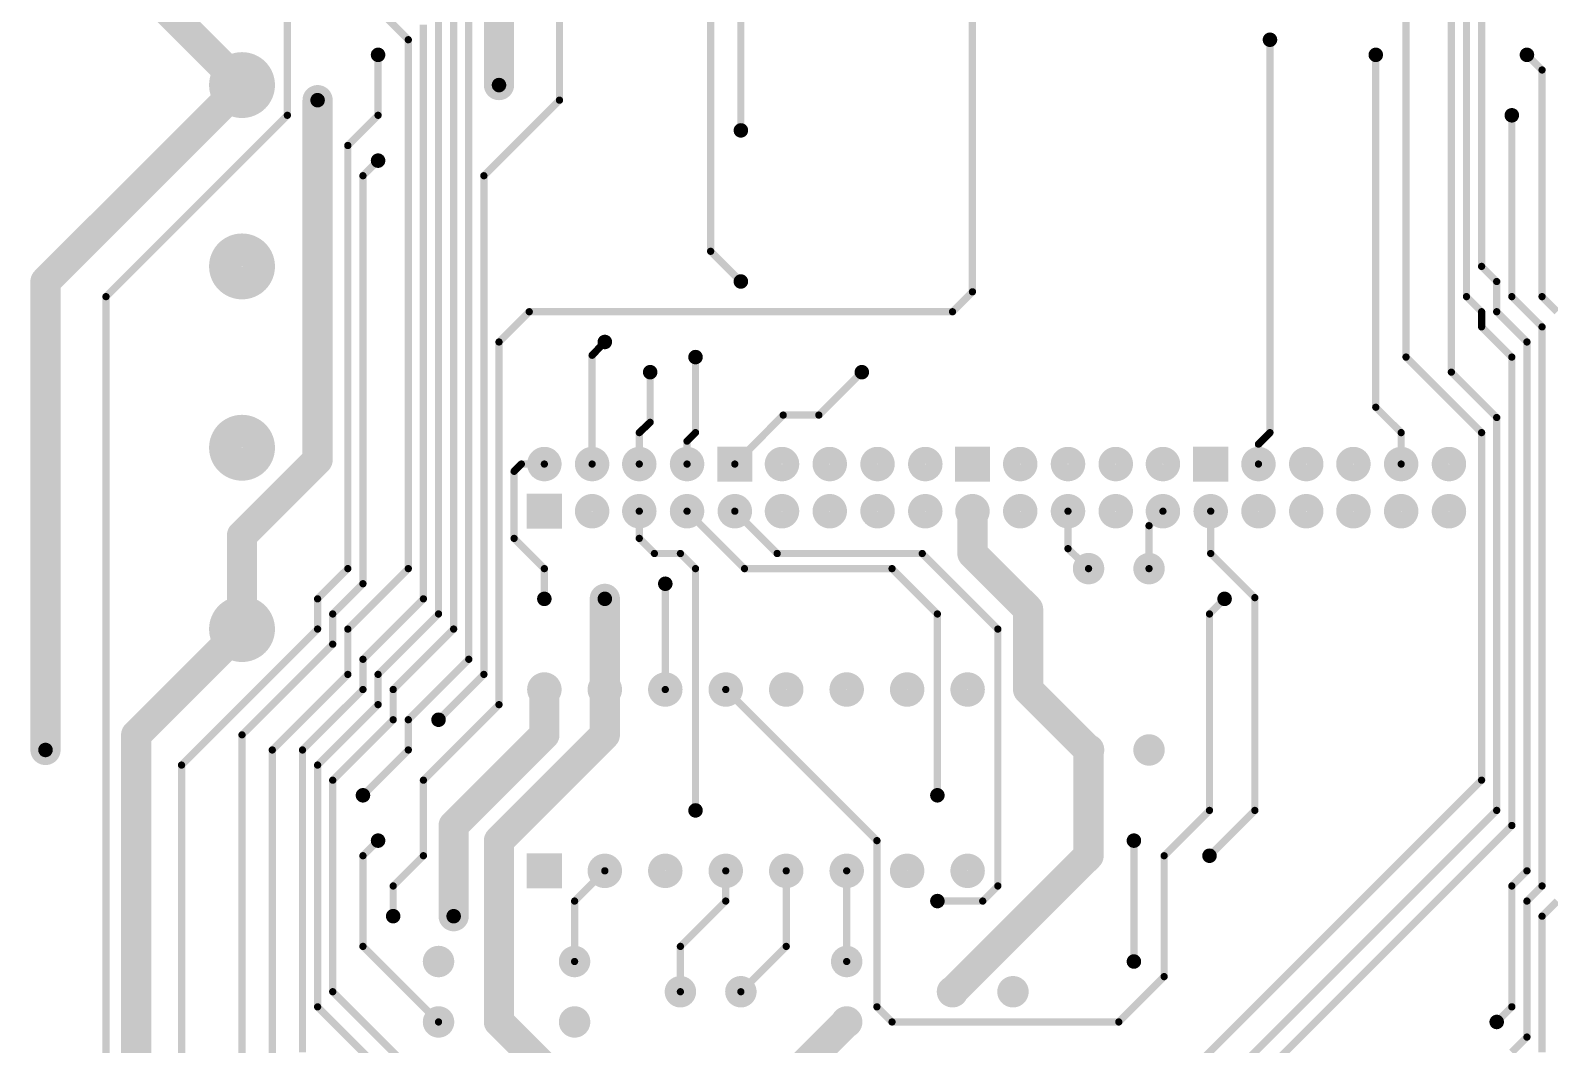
# Model space of a CAD drawing. Extents: x 0.24 to 7.39, y 0.21 to 4.62.
# Drawn here: x 0.296 to 2.808, y 1.183 to 2.861 of the extents above; entities that cross this region are included whole.
import ezdxf

# ---------------------------------------------------------------- set-up
doc = ezdxf.new("R2010")
doc.units = 0

msp = doc.modelspace()

# ---------------------------------------------------------------- linework, layer by layer
at = {"layer": 'BOT'}
for points, const_width in [([(1.471, 2.696), (1.471, 3.346)], 0.012), ([(2.671, 3.296), (2.671, 2.421)], 0.012), ([(2.696, 3.271), (2.696, 2.471)], 0.012), ([(1.021, 1.821), (1.021, 3.246)], 0.012), ([(1.071, 3.196), (1.071, 2.771)], 0.05), ([(1.171, 2.746), (1.171, 3.158)], 0.012), ([(0.321, 3.096), (0.646, 2.771)], 0.05), ([(0.721, 2.721), (0.721, 3.121)], 0.012), ([(1.854, 2.429), (1.854, 3.046)], 0.012), ([(0.921, 2.846), (0.771, 2.996)], 0.012), ([(2.571, 2.996), (2.571, 2.321)], 0.012), ([(2.571, 2.996), (2.571, 2.321)], 0.012), ([(1.421, 2.496), (1.421, 2.971)], 0.012), ([(0.996, 2.921), (0.996, 1.871)], 0.012), ([(0.971, 2.896), (0.971, 1.896)], 0.012), ([(2.646, 2.296), (2.646, 2.896)], 0.012), ([(0.946, 2.871), (0.946, 1.921)], 0.012), ([(0.921, 1.971), (0.921, 2.846)], 0.012), ([(2.346, 2.196), (2.346, 2.846)], 0.012), ([(0.871, 2.821), (0.871, 2.721)], 0.012), ([(2.521, 2.238), (2.521, 2.821)], 0.012), ([(2.796, 2.796), (2.771, 2.821)], 0.012), ([(0.321, 2.446), (0.646, 2.771)], 0.05), ([(2.796, 2.421), (2.796, 2.796)], 0.012), ([(0.771, 2.746), (0.771, 2.151)], 0.05), ([(1.046, 2.621), (1.171, 2.746)], 0.012), ([(0.421, 2.421), (0.721, 2.721)], 0.012), ([(0.871, 2.721), (0.821, 2.671)], 0.012), ([(2.746, 2.421), (2.746, 2.721)], 0.012), ([(0.821, 2.671), (0.821, 1.971)], 0.012), ([(0.846, 2.621), (0.871, 2.646)], 0.012), ([(0.846, 1.946), (0.846, 2.621)], 0.012), ([(1.046, 1.796), (1.046, 2.621)], 0.012), ([(1.471, 2.446), (1.421, 2.496)], 0.012), ([(0.321, 1.671), (0.321, 2.446)], 0.05), ([(2.696, 2.471), (2.721, 2.446)], 0.012), ([(2.721, 2.446), (2.721, 2.396)], 0.012), ([(0.421, 0.646), (0.421, 2.421)], 0.012), ([(1.821, 2.396), (1.854, 2.429)], 0.012), ([(2.671, 2.421), (2.696, 2.396)], 0.012), ([(2.796, 2.371), (2.746, 2.421)], 0.012), ([(2.821, 2.396), (2.796, 2.421)], 0.012), ([(1.071, 2.346), (1.121, 2.396)], 0.012), ([(1.121, 2.396), (1.821, 2.396)], 0.012), ([(2.696, 2.396), (2.696, 2.371)], 0.012), ([(2.721, 2.396), (2.771, 2.346)], 0.012), ([(2.696, 2.371), (2.746, 2.321)], 0.012), ([(2.796, 1.446), (2.796, 2.371)], 0.012), ([(1.071, 1.746), (1.071, 2.346)], 0.012), ([(1.225, 2.324), (1.246, 2.346)], 0.012), ([(2.771, 2.346), (2.771, 1.471)], 0.012), ([(1.225, 2.144), (1.225, 2.324)], 0.012), ([(1.396, 2.196), (1.396, 2.321)], 0.012), ([(2.571, 2.321), (2.696, 2.196)], 0.012), ([(2.571, 2.321), (2.696, 2.196)], 0.012), ([(2.746, 2.321), (2.746, 1.546)], 0.012), ([(1.321, 2.296), (1.321, 2.213)], 0.012), ([(1.6, 2.225), (1.671, 2.296)], 0.012), ([(2.721, 2.221), (2.646, 2.296)], 0.012), ([(2.563, 2.196), (2.521, 2.238)], 0.012), ([(1.321, 2.213), (1.303, 2.196)], 0.012), ([(1.461, 2.144), (1.541, 2.225)], 0.012), ([(1.541, 2.225), (1.6, 2.225)], 0.012), ([(2.721, 1.571), (2.721, 2.221)], 0.012), ([(1.303, 2.196), (1.303, 2.144)], 0.012), ([(1.382, 2.182), (1.396, 2.196)], 0.012), ([(1.382, 2.144), (1.382, 2.182)], 0.012), ([(2.327, 2.177), (2.346, 2.196)], 0.012), ([(2.563, 2.144), (2.563, 2.196)], 0.012), ([(2.696, 2.196), (2.696, 1.621)], 0.012), ([(2.696, 2.196), (2.696, 1.621)], 0.012), ([(0.771, 2.151), (0.646, 2.026)], 0.05), ([(2.327, 2.144), (2.327, 2.177)], 0.012), ([(1.096, 2.132), (1.108, 2.144)], 0.012), ([(1.096, 2.021), (1.096, 2.132)], 0.012), ([(1.108, 2.144), (1.146, 2.144)], 0.012), ([(1.854, 2.066), (1.854, 1.996)], 0.05), ([(1.303, 2.021), (1.303, 2.066)], 0.012), ([(1.477, 1.971), (1.382, 2.066)], 0.012), ([(1.531, 1.996), (1.461, 2.066)], 0.012), ([(2.012, 2.004), (2.012, 2.066)], 0.012), ([(2.146, 2.042), (2.169, 2.066)], 0.012), ([(2.248, 2.066), (2.248, 1.996)], 0.012), ([(0.646, 2.026), (0.646, 1.871)], 0.05), ([(2.146, 1.971), (2.146, 2.042)], 0.012), ([(1.146, 1.971), (1.096, 2.021)], 0.012), ([(1.328, 1.996), (1.303, 2.021)], 0.012), ([(1.854, 1.996), (1.946, 1.904)], 0.05), ([(1.371, 1.996), (1.328, 1.996)], 0.012), ([(1.396, 1.971), (1.371, 1.996)], 0.012), ([(1.771, 1.996), (1.531, 1.996)], 0.012), ([(1.896, 1.871), (1.771, 1.996)], 0.012), ([(2.046, 1.971), (2.012, 2.004)], 0.012), ([(2.248, 1.996), (2.321, 1.923)], 0.012), ([(0.821, 1.971), (0.771, 1.921)], 0.012), ([(0.821, 1.871), (0.921, 1.971)], 0.012), ([(1.146, 1.921), (1.146, 1.971)], 0.012), ([(1.396, 1.571), (1.396, 1.971)], 0.012), ([(1.721, 1.971), (1.477, 1.971)], 0.012), ([(1.796, 1.896), (1.721, 1.971)], 0.012), ([(0.796, 1.896), (0.846, 1.946)], 0.012), ([(1.246, 1.771), (1.246, 1.921)], 0.05), ([(1.346, 1.946), (1.346, 1.771)], 0.012), ([(0.771, 1.921), (0.771, 1.871)], 0.012), ([(0.946, 1.921), (0.846, 1.821)], 0.012), ([(1.946, 1.904), (1.946, 1.771)], 0.05), ([(2.271, 1.921), (2.246, 1.896)], 0.012), ([(2.321, 1.923), (2.321, 1.571)], 0.012), ([(0.646, 1.871), (0.471, 1.696)], 0.05), ([(0.796, 1.846), (0.796, 1.896)], 0.012), ([(0.971, 1.896), (0.871, 1.796)], 0.012), ([(1.796, 1.596), (1.796, 1.896)], 0.012), ([(2.246, 1.896), (2.246, 1.571)], 0.012), ([(0.771, 1.871), (0.546, 1.646)], 0.012), ([(0.821, 1.796), (0.821, 1.871)], 0.012), ([(0.996, 1.871), (0.896, 1.771)], 0.012), ([(1.896, 1.446), (1.896, 1.871)], 0.012), ([(0.646, 1.696), (0.796, 1.846)], 0.012), ([(0.846, 1.821), (0.846, 1.771)], 0.012), ([(0.921, 1.721), (1.021, 1.821)], 0.012), ([(0.696, 1.671), (0.821, 1.796)], 0.012), ([(0.871, 1.796), (0.871, 1.746)], 0.012), ([(0.971, 1.721), (1.046, 1.796)], 0.012), ([(1.146, 1.696), (1.146, 1.771)], 0.05), ([(1.246, 1.771), (1.246, 1.696)], 0.05), ([(1.946, 1.771), (2.046, 1.671)], 0.05), ([(0.846, 1.771), (0.746, 1.671)], 0.012), ([(0.896, 1.771), (0.896, 1.721)], 0.012), ([(1.696, 1.521), (1.446, 1.771)], 0.012), ([(0.871, 1.746), (0.771, 1.646)], 0.012), ([(0.946, 1.621), (1.071, 1.746)], 0.012), ([(0.471, 1.696), (0.471, 0.571)], 0.05), ([(0.896, 1.721), (0.796, 1.621)], 0.012), ([(0.921, 1.671), (0.921, 1.721)], 0.012), ([(0.996, 1.546), (1.146, 1.696)], 0.05), ([(1.246, 1.696), (1.071, 1.521)], 0.05), ([(0.646, 1.071), (0.646, 1.696)], 0.012), ([(2.046, 1.496), (2.046, 1.671)], 0.05), ([(0.696, 0.346), (0.696, 1.671)], 0.012), ([(0.746, 1.671), (0.746, 1.171)], 0.012), ([(0.846, 1.596), (0.921, 1.671)], 0.012), ([(0.546, 1.646), (0.546, 1.071)], 0.012), ([(0.771, 1.646), (0.771, 1.246)], 0.012), ([(0.796, 1.621), (0.796, 1.271)], 0.012), ([(0.946, 1.496), (0.946, 1.621)], 0.012), ([(2.696, 1.621), (2.146, 1.071)], 0.012), ([(2.696, 1.621), (2.146, 1.071)], 0.012), ([(0.996, 1.396), (0.996, 1.546)], 0.05), ([(2.246, 1.571), (2.171, 1.496)], 0.012), ([(2.321, 1.571), (2.246, 1.496)], 0.012), ([(2.271, 1.121), (2.721, 1.571)], 0.012), ([(1.071, 1.521), (1.071, 1.221)], 0.05), ([(2.746, 1.546), (2.296, 1.096)], 0.012), ([(0.846, 1.496), (0.871, 1.521)], 0.012), ([(1.696, 1.246), (1.696, 1.521)], 0.012), ([(1.821, 1.271), (2.046, 1.496)], 0.05), ([(2.121, 1.321), (2.121, 1.521)], 0.012), ([(0.846, 1.346), (0.846, 1.496)], 0.012), ([(0.896, 1.446), (0.946, 1.496)], 0.012), ([(2.171, 1.496), (2.171, 1.296)], 0.012), ([(1.196, 1.421), (1.246, 1.471)], 0.012), ([(1.446, 1.471), (1.446, 1.421)], 0.012), ([(1.546, 1.346), (1.546, 1.471)], 0.012), ([(1.646, 1.321), (1.646, 1.471)], 0.012), ([(2.771, 1.471), (2.746, 1.446)], 0.012), ([(0.896, 1.396), (0.896, 1.446)], 0.012), ([(1.871, 1.421), (1.896, 1.446)], 0.012), ([(2.746, 1.446), (2.746, 1.246)], 0.012), ([(2.771, 1.421), (2.796, 1.446)], 0.012), ([(1.196, 1.321), (1.196, 1.421)], 0.012), ([(1.446, 1.421), (1.371, 1.346)], 0.012), ([(1.796, 1.421), (1.871, 1.421)], 0.012), ([(2.771, 1.196), (2.771, 1.421)], 0.012), ([(2.796, 1.396), (2.821, 1.421)], 0.012), ([(2.796, 1.171), (2.796, 1.396)], 0.012), ([(0.971, 1.221), (0.846, 1.346)], 0.012), ([(1.371, 1.346), (1.371, 1.271)], 0.012), ([(1.471, 1.271), (1.546, 1.346)], 0.012), ([(2.171, 1.296), (2.096, 1.221)], 0.012), ([(0.796, 1.271), (0.921, 1.146)], 0.012), ([(0.771, 1.246), (0.896, 1.121)], 0.012), ([(1.071, 1.221), (1.146, 1.146)], 0.05), ([(1.571, 1.146), (1.646, 1.221)], 0.05), ([(1.721, 1.221), (1.696, 1.246)], 0.012), ([(2.746, 1.246), (2.721, 1.221)], 0.012), ([(2.096, 1.221), (1.721, 1.221)], 0.012), ([(2.746, 1.171), (2.771, 1.196)], 0.012)]:
    msp.add_lwpolyline(points, dxfattribs=dict(at, const_width=const_width))
for points, const_width in [([(0.918, 2.846, 1), (0.924, 2.846, 1)], 0.006), ([(0.918, 2.846, 1), (0.924, 2.846, 1)], 0.006), ([(2.34, 2.846, 1), (2.352, 2.846, 1)], 0.012), ([(2.343, 2.846, 1), (2.349, 2.846, 1)], 0.006), ([(0.619, 2.771, 1), (0.673, 2.771, 1)], 0.055), ([(0.865, 2.821, 1), (0.877, 2.821, 1)], 0.012), ([(0.868, 2.821, 1), (0.874, 2.821, 1)], 0.006), ([(2.515, 2.821, 1), (2.527, 2.821, 1)], 0.012), ([(2.518, 2.821, 1), (2.524, 2.821, 1)], 0.006), ([(2.765, 2.821, 1), (2.777, 2.821, 1)], 0.012), ([(2.768, 2.821, 1), (2.774, 2.821, 1)], 0.006), ([(0.6335, 2.771, 1), (0.6585, 2.771, 1)], 0.025), ([(0.6335, 2.771, 1), (0.6585, 2.771, 1)], 0.025), ([(1.0585, 2.771, 1), (1.0835, 2.771, 1)], 0.025), ([(2.793, 2.796, 1), (2.799, 2.796, 1)], 0.006), ([(2.793, 2.796, 1), (2.799, 2.796, 1)], 0.006), ([(0.7585, 2.746, 1), (0.7835, 2.746, 1)], 0.025), ([(1.065, 2.771, 1), (1.077, 2.771, 1)], 0.012), ([(0.765, 2.746, 1), (0.777, 2.746, 1)], 0.012), ([(1.168, 2.746, 1), (1.174, 2.746, 1)], 0.006), ([(1.168, 2.746, 1), (1.174, 2.746, 1)], 0.006), ([(0.718, 2.721, 1), (0.724, 2.721, 1)], 0.006), ([(0.718, 2.721, 1), (0.724, 2.721, 1)], 0.006), ([(0.868, 2.721, 1), (0.874, 2.721, 1)], 0.006), ([(0.868, 2.721, 1), (0.874, 2.721, 1)], 0.006), ([(2.74, 2.721, 1), (2.752, 2.721, 1)], 0.012), ([(2.743, 2.721, 1), (2.749, 2.721, 1)], 0.006), ([(1.465, 2.696, 1), (1.477, 2.696, 1)], 0.012), ([(1.468, 2.696, 1), (1.474, 2.696, 1)], 0.006), ([(0.818, 2.671, 1), (0.824, 2.671, 1)], 0.006), ([(0.818, 2.671, 1), (0.824, 2.671, 1)], 0.006), ([(0.865, 2.646, 1), (0.877, 2.646, 1)], 0.012), ([(0.868, 2.646, 1), (0.874, 2.646, 1)], 0.006), ([(0.843, 2.621, 1), (0.849, 2.621, 1)], 0.006), ([(0.843, 2.621, 1), (0.849, 2.621, 1)], 0.006), ([(1.043, 2.621, 1), (1.049, 2.621, 1)], 0.006), ([(1.043, 2.621, 1), (1.049, 2.621, 1)], 0.006), ([(0.619, 2.471, 1), (0.673, 2.471, 1)], 0.055), ([(1.418, 2.496, 1), (1.424, 2.496, 1)], 0.006), ([(1.418, 2.496, 1), (1.424, 2.496, 1)], 0.006), ([(0.3085, 2.446, 1), (0.3335, 2.446, 1)], 0.025), ([(0.3085, 2.446, 1), (0.3335, 2.446, 1)], 0.025), ([(2.693, 2.471, 1), (2.699, 2.471, 1)], 0.006), ([(2.693, 2.471, 1), (2.699, 2.471, 1)], 0.006), ([(1.465, 2.446, 1), (1.477, 2.446, 1)], 0.012), ([(1.468, 2.446, 1), (1.474, 2.446, 1)], 0.006), ([(2.718, 2.446, 1), (2.724, 2.446, 1)], 0.006), ([(2.718, 2.446, 1), (2.724, 2.446, 1)], 0.006), ([(0.418, 2.421, 1), (0.424, 2.421, 1)], 0.006), ([(0.418, 2.421, 1), (0.424, 2.421, 1)], 0.006), ([(1.851, 2.429, 1), (1.857, 2.429, 1)], 0.006), ([(1.851, 2.429, 1), (1.857, 2.429, 1)], 0.006), ([(2.668, 2.421, 1), (2.674, 2.421, 1)], 0.006), ([(2.668, 2.421, 1), (2.674, 2.421, 1)], 0.006), ([(2.743, 2.421, 1), (2.749, 2.421, 1)], 0.006), ([(2.743, 2.421, 1), (2.749, 2.421, 1)], 0.006), ([(2.793, 2.421, 1), (2.799, 2.421, 1)], 0.006), ([(2.793, 2.421, 1), (2.799, 2.421, 1)], 0.006), ([(1.118, 2.396, 1), (1.124, 2.396, 1)], 0.006), ([(1.118, 2.396, 1), (1.124, 2.396, 1)], 0.006), ([(1.818, 2.396, 1), (1.824, 2.396, 1)], 0.006), ([(1.818, 2.396, 1), (1.824, 2.396, 1)], 0.006), ([(2.693, 2.396, 1), (2.699, 2.396, 1)], 0.006), ([(2.693, 2.396, 1), (2.699, 2.396, 1)], 0.006), ([(2.718, 2.396, 1), (2.724, 2.396, 1)], 0.006), ([(2.718, 2.396, 1), (2.724, 2.396, 1)], 0.006), ([(2.693, 2.371, 1), (2.699, 2.371, 1)], 0.006), ([(2.693, 2.371, 1), (2.699, 2.371, 1)], 0.006), ([(2.793, 2.371, 1), (2.799, 2.371, 1)], 0.006), ([(2.793, 2.371, 1), (2.799, 2.371, 1)], 0.006), ([(1.068, 2.346, 1), (1.074, 2.346, 1)], 0.006), ([(1.068, 2.346, 1), (1.074, 2.346, 1)], 0.006), ([(1.24, 2.346, 1), (1.252, 2.346, 1)], 0.012), ([(1.243, 2.346, 1), (1.249, 2.346, 1)], 0.006), ([(2.768, 2.346, 1), (2.774, 2.346, 1)], 0.006), ([(2.768, 2.346, 1), (2.774, 2.346, 1)], 0.006), ([(1.222, 2.324, 1), (1.228, 2.324, 1)], 0.006), ([(1.222, 2.324, 1), (1.228, 2.324, 1)], 0.006), ([(1.39, 2.321, 1), (1.402, 2.321, 1)], 0.012), ([(1.393, 2.321, 1), (1.399, 2.321, 1)], 0.006), ([(2.568, 2.321, 1), (2.574, 2.321, 1)], 0.006), ([(2.568, 2.321, 1), (2.574, 2.321, 1)], 0.006), ([(2.568, 2.321, 1), (2.574, 2.321, 1)], 0.006), ([(2.568, 2.321, 1), (2.574, 2.321, 1)], 0.006), ([(2.743, 2.321, 1), (2.749, 2.321, 1)], 0.006), ([(2.743, 2.321, 1), (2.749, 2.321, 1)], 0.006), ([(1.315, 2.296, 1), (1.327, 2.296, 1)], 0.012), ([(1.318, 2.296, 1), (1.324, 2.296, 1)], 0.006), ([(1.665, 2.296, 1), (1.677, 2.296, 1)], 0.012), ([(1.668, 2.296, 1), (1.674, 2.296, 1)], 0.006), ([(2.643, 2.296, 1), (2.649, 2.296, 1)], 0.006), ([(2.643, 2.296, 1), (2.649, 2.296, 1)], 0.006), ([(2.518, 2.238, 1), (2.524, 2.238, 1)], 0.006), ([(2.518, 2.238, 1), (2.524, 2.238, 1)], 0.006), ([(0.619, 2.171, 1), (0.673, 2.171, 1)], 0.055), ([(1.318, 2.213, 1), (1.324, 2.213, 1)], 0.006), ([(1.318, 2.213, 1), (1.324, 2.213, 1)], 0.006), ([(1.538, 2.225, 1), (1.544, 2.225, 1)], 0.006), ([(1.538, 2.225, 1), (1.544, 2.225, 1)], 0.006), ([(1.597, 2.225, 1), (1.603, 2.225, 1)], 0.006), ([(1.597, 2.225, 1), (1.603, 2.225, 1)], 0.006), ([(2.718, 2.221, 1), (2.724, 2.221, 1)], 0.006), ([(2.718, 2.221, 1), (2.724, 2.221, 1)], 0.006), ([(1.3, 2.196, 1), (1.306, 2.196, 1)], 0.006), ([(1.3, 2.196, 1), (1.306, 2.196, 1)], 0.006), ([(1.379, 2.182, 1), (1.385, 2.182, 1)], 0.006), ([(1.379, 2.182, 1), (1.385, 2.182, 1)], 0.006), ([(1.393, 2.196, 1), (1.399, 2.196, 1)], 0.006), ([(1.393, 2.196, 1), (1.399, 2.196, 1)], 0.006), ([(2.343, 2.196, 1), (2.349, 2.196, 1)], 0.006), ([(2.343, 2.196, 1), (2.349, 2.196, 1)], 0.006), ([(2.56, 2.196, 1), (2.566, 2.196, 1)], 0.006), ([(2.56, 2.196, 1), (2.566, 2.196, 1)], 0.006), ([(2.693, 2.196, 1), (2.699, 2.196, 1)], 0.006), ([(2.693, 2.196, 1), (2.699, 2.196, 1)], 0.006), ([(2.693, 2.196, 1), (2.699, 2.196, 1)], 0.006), ([(2.693, 2.196, 1), (2.699, 2.196, 1)], 0.006), ([(0.7585, 2.151, 1), (0.7835, 2.151, 1)], 0.025), ([(0.7585, 2.151, 1), (0.7835, 2.151, 1)], 0.025), ([(1.132, 2.144, 1), (1.16, 2.144, 1)], 0.029), ([(1.211, 2.144, 1), (1.239, 2.144, 1)], 0.029), ([(1.289, 2.144, 1), (1.317, 2.144, 1)], 0.029), ([(1.368, 2.144, 1), (1.396, 2.144, 1)], 0.029), ([(1.525, 2.144, 1), (1.553, 2.144, 1)], 0.029), ([(1.604, 2.144, 1), (1.632, 2.144, 1)], 0.029), ([(1.683, 2.144, 1), (1.711, 2.144, 1)], 0.029), ([(1.762, 2.144, 1), (1.79, 2.144, 1)], 0.029), ([(1.919, 2.144, 1), (1.947, 2.144, 1)], 0.029), ([(1.998, 2.144, 1), (2.026, 2.144, 1)], 0.029), ([(2.077, 2.144, 1), (2.105, 2.144, 1)], 0.029), ([(2.155, 2.144, 1), (2.183, 2.144, 1)], 0.029), ([(2.313, 2.144, 1), (2.341, 2.144, 1)], 0.029), ([(2.324, 2.177, 1), (2.33, 2.177, 1)], 0.006), ([(2.324, 2.177, 1), (2.33, 2.177, 1)], 0.006), ([(2.392, 2.144, 1), (2.42, 2.144, 1)], 0.029), ([(2.47, 2.144, 1), (2.498, 2.144, 1)], 0.029), ([(2.549, 2.144, 1), (2.577, 2.144, 1)], 0.029), ([(2.628, 2.144, 1), (2.656, 2.144, 1)], 0.029), ([(1.093, 2.132, 1), (1.099, 2.132, 1)], 0.006), ([(1.093, 2.132, 1), (1.099, 2.132, 1)], 0.006), ([(1.105, 2.144, 1), (1.111, 2.144, 1)], 0.006), ([(1.105, 2.144, 1), (1.111, 2.144, 1)], 0.006), ([(1.143, 2.144, 1), (1.149, 2.144, 1)], 0.006), ([(1.222, 2.144, 1), (1.228, 2.144, 1)], 0.006), ([(1.3, 2.144, 1), (1.306, 2.144, 1)], 0.006), ([(1.379, 2.144, 1), (1.385, 2.144, 1)], 0.006), ([(1.458, 2.144, 1), (1.464, 2.144, 1)], 0.006), ([(2.324, 2.144, 1), (2.33, 2.144, 1)], 0.006), ([(2.56, 2.144, 1), (2.566, 2.144, 1)], 0.006), ([(1.211, 2.066, 1), (1.239, 2.066, 1)], 0.029), ([(1.289, 2.066, 1), (1.317, 2.066, 1)], 0.029), ([(1.368, 2.066, 1), (1.396, 2.066, 1)], 0.029), ([(1.447, 2.066, 1), (1.475, 2.066, 1)], 0.029), ([(1.525, 2.066, 1), (1.553, 2.066, 1)], 0.029), ([(1.604, 2.066, 1), (1.632, 2.066, 1)], 0.029), ([(1.683, 2.066, 1), (1.711, 2.066, 1)], 0.029), ([(1.762, 2.066, 1), (1.79, 2.066, 1)], 0.029), ([(1.84, 2.066, 1), (1.868, 2.066, 1)], 0.029), ([(1.8415, 2.066, 1), (1.8665, 2.066, 1)], 0.025), ([(1.919, 2.066, 1), (1.947, 2.066, 1)], 0.029), ([(1.998, 2.066, 1), (2.026, 2.066, 1)], 0.029), ([(2.077, 2.066, 1), (2.105, 2.066, 1)], 0.029), ([(2.155, 2.066, 1), (2.183, 2.066, 1)], 0.029), ([(2.234, 2.066, 1), (2.262, 2.066, 1)], 0.029), ([(2.313, 2.066, 1), (2.341, 2.066, 1)], 0.029), ([(2.392, 2.066, 1), (2.42, 2.066, 1)], 0.029), ([(2.47, 2.066, 1), (2.498, 2.066, 1)], 0.029), ([(2.549, 2.066, 1), (2.577, 2.066, 1)], 0.029), ([(2.628, 2.066, 1), (2.656, 2.066, 1)], 0.029), ([(1.3, 2.066, 1), (1.306, 2.066, 1)], 0.006), ([(1.379, 2.066, 1), (1.385, 2.066, 1)], 0.006), ([(1.458, 2.066, 1), (1.464, 2.066, 1)], 0.006), ([(2.009, 2.066, 1), (2.015, 2.066, 1)], 0.006), ([(2.166, 2.066, 1), (2.172, 2.066, 1)], 0.006), ([(2.245, 2.066, 1), (2.251, 2.066, 1)], 0.006), ([(0.6335, 2.026, 1), (0.6585, 2.026, 1)], 0.025), ([(0.6335, 2.026, 1), (0.6585, 2.026, 1)], 0.025), ([(2.143, 2.042, 1), (2.149, 2.042, 1)], 0.006), ([(2.143, 2.042, 1), (2.149, 2.042, 1)], 0.006), ([(1.093, 2.021, 1), (1.099, 2.021, 1)], 0.006), ([(1.093, 2.021, 1), (1.099, 2.021, 1)], 0.006), ([(1.3, 2.021, 1), (1.306, 2.021, 1)], 0.006), ([(1.3, 2.021, 1), (1.306, 2.021, 1)], 0.006), ([(1.8415, 1.996, 1), (1.8665, 1.996, 1)], 0.025), ([(1.8415, 1.996, 1), (1.8665, 1.996, 1)], 0.025), ([(2.009, 2.004, 1), (2.015, 2.004, 1)], 0.006), ([(2.009, 2.004, 1), (2.015, 2.004, 1)], 0.006), ([(1.325, 1.996, 1), (1.331, 1.996, 1)], 0.006), ([(1.325, 1.996, 1), (1.331, 1.996, 1)], 0.006), ([(1.368, 1.996, 1), (1.374, 1.996, 1)], 0.006), ([(1.368, 1.996, 1), (1.374, 1.996, 1)], 0.006), ([(1.528, 1.996, 1), (1.534, 1.996, 1)], 0.006), ([(1.528, 1.996, 1), (1.534, 1.996, 1)], 0.006), ([(1.768, 1.996, 1), (1.774, 1.996, 1)], 0.006), ([(1.768, 1.996, 1), (1.774, 1.996, 1)], 0.006), ([(2.033, 1.971, 1), (2.059, 1.971, 1)], 0.026), ([(2.133, 1.971, 1), (2.159, 1.971, 1)], 0.026), ([(2.245, 1.996, 1), (2.251, 1.996, 1)], 0.006), ([(2.245, 1.996, 1), (2.251, 1.996, 1)], 0.006), ([(0.818, 1.971, 1), (0.824, 1.971, 1)], 0.006), ([(0.818, 1.971, 1), (0.824, 1.971, 1)], 0.006), ([(0.918, 1.971, 1), (0.924, 1.971, 1)], 0.006), ([(0.918, 1.971, 1), (0.924, 1.971, 1)], 0.006), ([(1.143, 1.971, 1), (1.149, 1.971, 1)], 0.006), ([(1.143, 1.971, 1), (1.149, 1.971, 1)], 0.006), ([(1.393, 1.971, 1), (1.399, 1.971, 1)], 0.006), ([(1.393, 1.971, 1), (1.399, 1.971, 1)], 0.006), ([(1.474, 1.971, 1), (1.48, 1.971, 1)], 0.006), ([(1.474, 1.971, 1), (1.48, 1.971, 1)], 0.006), ([(1.718, 1.971, 1), (1.724, 1.971, 1)], 0.006), ([(1.718, 1.971, 1), (1.724, 1.971, 1)], 0.006), ([(2.043, 1.971, 1), (2.049, 1.971, 1)], 0.006), ([(2.143, 1.971, 1), (2.149, 1.971, 1)], 0.006), ([(0.843, 1.946, 1), (0.849, 1.946, 1)], 0.006), ([(0.843, 1.946, 1), (0.849, 1.946, 1)], 0.006), ([(1.2335, 1.921, 1), (1.2585, 1.921, 1)], 0.025), ([(1.34, 1.946, 1), (1.352, 1.946, 1)], 0.012), ([(1.343, 1.946, 1), (1.349, 1.946, 1)], 0.006), ([(0.619, 1.871, 1), (0.673, 1.871, 1)], 0.055), ([(0.768, 1.921, 1), (0.774, 1.921, 1)], 0.006), ([(0.768, 1.921, 1), (0.774, 1.921, 1)], 0.006), ([(0.943, 1.921, 1), (0.949, 1.921, 1)], 0.006), ([(0.943, 1.921, 1), (0.949, 1.921, 1)], 0.006), ([(1.14, 1.921, 1), (1.152, 1.921, 1)], 0.012), ([(1.143, 1.921, 1), (1.149, 1.921, 1)], 0.006), ([(1.24, 1.921, 1), (1.252, 1.921, 1)], 0.012), ([(1.9335, 1.904, 1), (1.9585, 1.904, 1)], 0.025), ([(1.9335, 1.904, 1), (1.9585, 1.904, 1)], 0.025), ([(2.265, 1.921, 1), (2.277, 1.921, 1)], 0.012), ([(2.268, 1.921, 1), (2.274, 1.921, 1)], 0.006), ([(2.318, 1.923, 1), (2.324, 1.923, 1)], 0.006), ([(2.318, 1.923, 1), (2.324, 1.923, 1)], 0.006), ([(0.6335, 1.871, 1), (0.6585, 1.871, 1)], 0.025), ([(0.6335, 1.871, 1), (0.6585, 1.871, 1)], 0.025), ([(0.793, 1.896, 1), (0.799, 1.896, 1)], 0.006), ([(0.793, 1.896, 1), (0.799, 1.896, 1)], 0.006), ([(0.968, 1.896, 1), (0.974, 1.896, 1)], 0.006), ([(0.968, 1.896, 1), (0.974, 1.896, 1)], 0.006), ([(1.793, 1.896, 1), (1.799, 1.896, 1)], 0.006), ([(1.793, 1.896, 1), (1.799, 1.896, 1)], 0.006), ([(2.243, 1.896, 1), (2.249, 1.896, 1)], 0.006), ([(2.243, 1.896, 1), (2.249, 1.896, 1)], 0.006), ([(0.768, 1.871, 1), (0.774, 1.871, 1)], 0.006), ([(0.768, 1.871, 1), (0.774, 1.871, 1)], 0.006), ([(0.818, 1.871, 1), (0.824, 1.871, 1)], 0.006), ([(0.818, 1.871, 1), (0.824, 1.871, 1)], 0.006), ([(0.993, 1.871, 1), (0.999, 1.871, 1)], 0.006), ([(0.993, 1.871, 1), (0.999, 1.871, 1)], 0.006), ([(1.893, 1.871, 1), (1.899, 1.871, 1)], 0.006), ([(1.893, 1.871, 1), (1.899, 1.871, 1)], 0.006), ([(0.793, 1.846, 1), (0.799, 1.846, 1)], 0.006), ([(0.793, 1.846, 1), (0.799, 1.846, 1)], 0.006), ([(0.843, 1.821, 1), (0.849, 1.821, 1)], 0.006), ([(0.843, 1.821, 1), (0.849, 1.821, 1)], 0.006), ([(1.018, 1.821, 1), (1.024, 1.821, 1)], 0.006), ([(1.018, 1.821, 1), (1.024, 1.821, 1)], 0.006), ([(0.818, 1.796, 1), (0.824, 1.796, 1)], 0.006), ([(0.818, 1.796, 1), (0.824, 1.796, 1)], 0.006), ([(0.868, 1.796, 1), (0.874, 1.796, 1)], 0.006), ([(0.868, 1.796, 1), (0.874, 1.796, 1)], 0.006), ([(1.043, 1.796, 1), (1.049, 1.796, 1)], 0.006), ([(1.043, 1.796, 1), (1.049, 1.796, 1)], 0.006), ([(1.132, 1.771, 1), (1.16, 1.771, 1)], 0.029), ([(1.1335, 1.771, 1), (1.1585, 1.771, 1)], 0.025), ([(1.232, 1.771, 1), (1.26, 1.771, 1)], 0.029), ([(1.2335, 1.771, 1), (1.2585, 1.771, 1)], 0.025), ([(1.2335, 1.771, 1), (1.2585, 1.771, 1)], 0.025), ([(1.332, 1.771, 1), (1.36, 1.771, 1)], 0.029), ([(1.432, 1.771, 1), (1.46, 1.771, 1)], 0.029), ([(1.532, 1.771, 1), (1.56, 1.771, 1)], 0.029), ([(1.632, 1.771, 1), (1.66, 1.771, 1)], 0.029), ([(1.732, 1.771, 1), (1.76, 1.771, 1)], 0.029), ([(1.832, 1.771, 1), (1.86, 1.771, 1)], 0.029), ([(1.9335, 1.771, 1), (1.9585, 1.771, 1)], 0.025), ([(1.9335, 1.771, 1), (1.9585, 1.771, 1)], 0.025), ([(0.843, 1.771, 1), (0.849, 1.771, 1)], 0.006), ([(0.843, 1.771, 1), (0.849, 1.771, 1)], 0.006), ([(0.893, 1.771, 1), (0.899, 1.771, 1)], 0.006), ([(0.893, 1.771, 1), (0.899, 1.771, 1)], 0.006), ([(1.343, 1.771, 1), (1.349, 1.771, 1)], 0.006), ([(1.443, 1.771, 1), (1.449, 1.771, 1)], 0.006), ([(0.868, 1.746, 1), (0.874, 1.746, 1)], 0.006), ([(0.868, 1.746, 1), (0.874, 1.746, 1)], 0.006), ([(1.068, 1.746, 1), (1.074, 1.746, 1)], 0.006), ([(1.068, 1.746, 1), (1.074, 1.746, 1)], 0.006), ([(0.4585, 1.696, 1), (0.4835, 1.696, 1)], 0.025), ([(0.4585, 1.696, 1), (0.4835, 1.696, 1)], 0.025), ([(0.893, 1.721, 1), (0.899, 1.721, 1)], 0.006), ([(0.893, 1.721, 1), (0.899, 1.721, 1)], 0.006), ([(0.918, 1.721, 1), (0.924, 1.721, 1)], 0.006), ([(0.918, 1.721, 1), (0.924, 1.721, 1)], 0.006), ([(0.965, 1.721, 1), (0.977, 1.721, 1)], 0.012), ([(0.968, 1.721, 1), (0.974, 1.721, 1)], 0.006), ([(1.1335, 1.696, 1), (1.1585, 1.696, 1)], 0.025), ([(1.1335, 1.696, 1), (1.1585, 1.696, 1)], 0.025), ([(1.2335, 1.696, 1), (1.2585, 1.696, 1)], 0.025), ([(1.2335, 1.696, 1), (1.2585, 1.696, 1)], 0.025), ([(0.3085, 1.671, 1), (0.3335, 1.671, 1)], 0.025), ([(0.643, 1.696, 1), (0.649, 1.696, 1)], 0.006), ([(0.643, 1.696, 1), (0.649, 1.696, 1)], 0.006), ([(2.033, 1.671, 1), (2.059, 1.671, 1)], 0.026), ([(2.0335, 1.671, 1), (2.0585, 1.671, 1)], 0.025), ([(2.0335, 1.671, 1), (2.0585, 1.671, 1)], 0.025), ([(2.133, 1.671, 1), (2.159, 1.671, 1)], 0.026), ([(0.315, 1.671, 1), (0.327, 1.671, 1)], 0.012), ([(0.693, 1.671, 1), (0.699, 1.671, 1)], 0.006), ([(0.693, 1.671, 1), (0.699, 1.671, 1)], 0.006), ([(0.743, 1.671, 1), (0.749, 1.671, 1)], 0.006), ([(0.743, 1.671, 1), (0.749, 1.671, 1)], 0.006), ([(0.918, 1.671, 1), (0.924, 1.671, 1)], 0.006), ([(0.918, 1.671, 1), (0.924, 1.671, 1)], 0.006), ([(0.543, 1.646, 1), (0.549, 1.646, 1)], 0.006), ([(0.543, 1.646, 1), (0.549, 1.646, 1)], 0.006), ([(0.768, 1.646, 1), (0.774, 1.646, 1)], 0.006), ([(0.768, 1.646, 1), (0.774, 1.646, 1)], 0.006), ([(0.793, 1.621, 1), (0.799, 1.621, 1)], 0.006), ([(0.793, 1.621, 1), (0.799, 1.621, 1)], 0.006), ([(0.84, 1.596, 1), (0.852, 1.596, 1)], 0.012), ([(0.943, 1.621, 1), (0.949, 1.621, 1)], 0.006), ([(0.943, 1.621, 1), (0.949, 1.621, 1)], 0.006), ([(1.79, 1.596, 1), (1.802, 1.596, 1)], 0.012), ([(2.693, 1.621, 1), (2.699, 1.621, 1)], 0.006), ([(2.693, 1.621, 1), (2.699, 1.621, 1)], 0.006), ([(2.693, 1.621, 1), (2.699, 1.621, 1)], 0.006), ([(2.693, 1.621, 1), (2.699, 1.621, 1)], 0.006), ([(0.843, 1.596, 1), (0.849, 1.596, 1)], 0.006), ([(1.39, 1.571, 1), (1.402, 1.571, 1)], 0.012), ([(1.793, 1.596, 1), (1.799, 1.596, 1)], 0.006), ([(0.9835, 1.546, 1), (1.0085, 1.546, 1)], 0.025), ([(0.9835, 1.546, 1), (1.0085, 1.546, 1)], 0.025), ([(1.393, 1.571, 1), (1.399, 1.571, 1)], 0.006), ([(2.243, 1.571, 1), (2.249, 1.571, 1)], 0.006), ([(2.243, 1.571, 1), (2.249, 1.571, 1)], 0.006), ([(2.318, 1.571, 1), (2.324, 1.571, 1)], 0.006), ([(2.318, 1.571, 1), (2.324, 1.571, 1)], 0.006), ([(2.718, 1.571, 1), (2.724, 1.571, 1)], 0.006), ([(2.718, 1.571, 1), (2.724, 1.571, 1)], 0.006), ([(0.865, 1.521, 1), (0.877, 1.521, 1)], 0.012), ([(1.0585, 1.521, 1), (1.0835, 1.521, 1)], 0.025), ([(1.0585, 1.521, 1), (1.0835, 1.521, 1)], 0.025), ([(2.115, 1.521, 1), (2.127, 1.521, 1)], 0.012), ([(2.743, 1.546, 1), (2.749, 1.546, 1)], 0.006), ([(2.743, 1.546, 1), (2.749, 1.546, 1)], 0.006), ([(0.868, 1.521, 1), (0.874, 1.521, 1)], 0.006), ([(1.693, 1.521, 1), (1.699, 1.521, 1)], 0.006), ([(1.693, 1.521, 1), (1.699, 1.521, 1)], 0.006), ([(2.0335, 1.496, 1), (2.0585, 1.496, 1)], 0.025), ([(2.0335, 1.496, 1), (2.0585, 1.496, 1)], 0.025), ([(2.118, 1.521, 1), (2.124, 1.521, 1)], 0.006), ([(2.24, 1.496, 1), (2.252, 1.496, 1)], 0.012), ([(0.843, 1.496, 1), (0.849, 1.496, 1)], 0.006), ([(0.843, 1.496, 1), (0.849, 1.496, 1)], 0.006), ([(0.943, 1.496, 1), (0.949, 1.496, 1)], 0.006), ([(0.943, 1.496, 1), (0.949, 1.496, 1)], 0.006), ([(1.232, 1.471, 1), (1.26, 1.471, 1)], 0.029), ([(1.332, 1.471, 1), (1.36, 1.471, 1)], 0.029), ([(1.432, 1.471, 1), (1.46, 1.471, 1)], 0.029), ([(1.532, 1.471, 1), (1.56, 1.471, 1)], 0.029), ([(1.632, 1.471, 1), (1.66, 1.471, 1)], 0.029), ([(1.732, 1.471, 1), (1.76, 1.471, 1)], 0.029), ([(1.832, 1.471, 1), (1.86, 1.471, 1)], 0.029), ([(2.168, 1.496, 1), (2.174, 1.496, 1)], 0.006), ([(2.168, 1.496, 1), (2.174, 1.496, 1)], 0.006), ([(2.243, 1.496, 1), (2.249, 1.496, 1)], 0.006), ([(1.243, 1.471, 1), (1.249, 1.471, 1)], 0.006), ([(1.443, 1.471, 1), (1.449, 1.471, 1)], 0.006), ([(1.543, 1.471, 1), (1.549, 1.471, 1)], 0.006), ([(1.643, 1.471, 1), (1.649, 1.471, 1)], 0.006), ([(2.768, 1.471, 1), (2.774, 1.471, 1)], 0.006), ([(2.768, 1.471, 1), (2.774, 1.471, 1)], 0.006), ([(0.893, 1.446, 1), (0.899, 1.446, 1)], 0.006), ([(0.893, 1.446, 1), (0.899, 1.446, 1)], 0.006), ([(1.79, 1.421, 1), (1.802, 1.421, 1)], 0.012), ([(1.893, 1.446, 1), (1.899, 1.446, 1)], 0.006), ([(1.893, 1.446, 1), (1.899, 1.446, 1)], 0.006), ([(2.743, 1.446, 1), (2.749, 1.446, 1)], 0.006), ([(2.743, 1.446, 1), (2.749, 1.446, 1)], 0.006), ([(2.793, 1.446, 1), (2.799, 1.446, 1)], 0.006), ([(2.793, 1.446, 1), (2.799, 1.446, 1)], 0.006), ([(0.89, 1.396, 1), (0.902, 1.396, 1)], 0.012), ([(0.9835, 1.396, 1), (1.0085, 1.396, 1)], 0.025), ([(0.99, 1.396, 1), (1.002, 1.396, 1)], 0.012), ([(1.193, 1.421, 1), (1.199, 1.421, 1)], 0.006), ([(1.193, 1.421, 1), (1.199, 1.421, 1)], 0.006), ([(1.443, 1.421, 1), (1.449, 1.421, 1)], 0.006), ([(1.443, 1.421, 1), (1.449, 1.421, 1)], 0.006), ([(1.793, 1.421, 1), (1.799, 1.421, 1)], 0.006), ([(1.868, 1.421, 1), (1.874, 1.421, 1)], 0.006), ([(1.868, 1.421, 1), (1.874, 1.421, 1)], 0.006), ([(2.768, 1.421, 1), (2.774, 1.421, 1)], 0.006), ([(2.768, 1.421, 1), (2.774, 1.421, 1)], 0.006), ([(0.893, 1.396, 1), (0.899, 1.396, 1)], 0.006), ([(2.793, 1.396, 1), (2.799, 1.396, 1)], 0.006), ([(2.793, 1.396, 1), (2.799, 1.396, 1)], 0.006), ([(0.843, 1.346, 1), (0.849, 1.346, 1)], 0.006), ([(0.843, 1.346, 1), (0.849, 1.346, 1)], 0.006), ([(0.958, 1.321, 1), (0.984, 1.321, 1)], 0.026), ([(1.183, 1.321, 1), (1.209, 1.321, 1)], 0.026), ([(1.368, 1.346, 1), (1.374, 1.346, 1)], 0.006), ([(1.368, 1.346, 1), (1.374, 1.346, 1)], 0.006), ([(1.543, 1.346, 1), (1.549, 1.346, 1)], 0.006), ([(1.543, 1.346, 1), (1.549, 1.346, 1)], 0.006), ([(1.633, 1.321, 1), (1.659, 1.321, 1)], 0.026), ([(2.115, 1.321, 1), (2.127, 1.321, 1)], 0.012), ([(1.193, 1.321, 1), (1.199, 1.321, 1)], 0.006), ([(1.643, 1.321, 1), (1.649, 1.321, 1)], 0.006), ([(2.118, 1.321, 1), (2.124, 1.321, 1)], 0.006), ([(1.358, 1.271, 1), (1.384, 1.271, 1)], 0.026), ([(1.458, 1.271, 1), (1.484, 1.271, 1)], 0.026), ([(1.808, 1.271, 1), (1.834, 1.271, 1)], 0.026), ([(1.8085, 1.271, 1), (1.8335, 1.271, 1)], 0.025), ([(1.908, 1.271, 1), (1.934, 1.271, 1)], 0.026), ([(2.168, 1.296, 1), (2.174, 1.296, 1)], 0.006), ([(2.168, 1.296, 1), (2.174, 1.296, 1)], 0.006), ([(0.793, 1.271, 1), (0.799, 1.271, 1)], 0.006), ([(0.793, 1.271, 1), (0.799, 1.271, 1)], 0.006), ([(1.368, 1.271, 1), (1.374, 1.271, 1)], 0.006), ([(1.468, 1.271, 1), (1.474, 1.271, 1)], 0.006), ([(0.768, 1.246, 1), (0.774, 1.246, 1)], 0.006), ([(0.768, 1.246, 1), (0.774, 1.246, 1)], 0.006), ([(0.958, 1.221, 1), (0.984, 1.221, 1)], 0.026), ([(1.0585, 1.221, 1), (1.0835, 1.221, 1)], 0.025), ([(1.0585, 1.221, 1), (1.0835, 1.221, 1)], 0.025), ([(1.183, 1.221, 1), (1.209, 1.221, 1)], 0.026), ([(1.633, 1.221, 1), (1.659, 1.221, 1)], 0.026), ([(1.6335, 1.221, 1), (1.6585, 1.221, 1)], 0.025), ([(1.693, 1.246, 1), (1.699, 1.246, 1)], 0.006), ([(1.693, 1.246, 1), (1.699, 1.246, 1)], 0.006), ([(2.715, 1.221, 1), (2.727, 1.221, 1)], 0.012), ([(2.743, 1.246, 1), (2.749, 1.246, 1)], 0.006), ([(2.743, 1.246, 1), (2.749, 1.246, 1)], 0.006), ([(0.968, 1.221, 1), (0.974, 1.221, 1)], 0.006), ([(1.718, 1.221, 1), (1.724, 1.221, 1)], 0.006), ([(1.718, 1.221, 1), (1.724, 1.221, 1)], 0.006), ([(2.093, 1.221, 1), (2.099, 1.221, 1)], 0.006), ([(2.093, 1.221, 1), (2.099, 1.221, 1)], 0.006), ([(2.718, 1.221, 1), (2.724, 1.221, 1)], 0.006), ([(2.768, 1.196, 1), (2.774, 1.196, 1)], 0.006), ([(2.768, 1.196, 1), (2.774, 1.196, 1)], 0.006)]:
    msp.add_lwpolyline(points, format="xyb", close=True, dxfattribs=dict(at, const_width=const_width))
for points in [[(1.432, 2.115), (1.49, 2.115), (1.432, 2.173), (1.49, 2.173)], [(1.825, 2.115), (1.883, 2.115), (1.825, 2.173), (1.883, 2.173)], [(2.219, 2.115), (2.277, 2.115), (2.219, 2.173), (2.277, 2.173)], [(1.117, 2.037), (1.175, 2.037), (1.117, 2.095), (1.175, 2.095)], [(1.117, 1.442), (1.175, 1.442), (1.117, 1.5), (1.175, 1.5)]]:
    msp.add_solid(points, dxfattribs=at)

doc.saveas('drawing.dxf')
